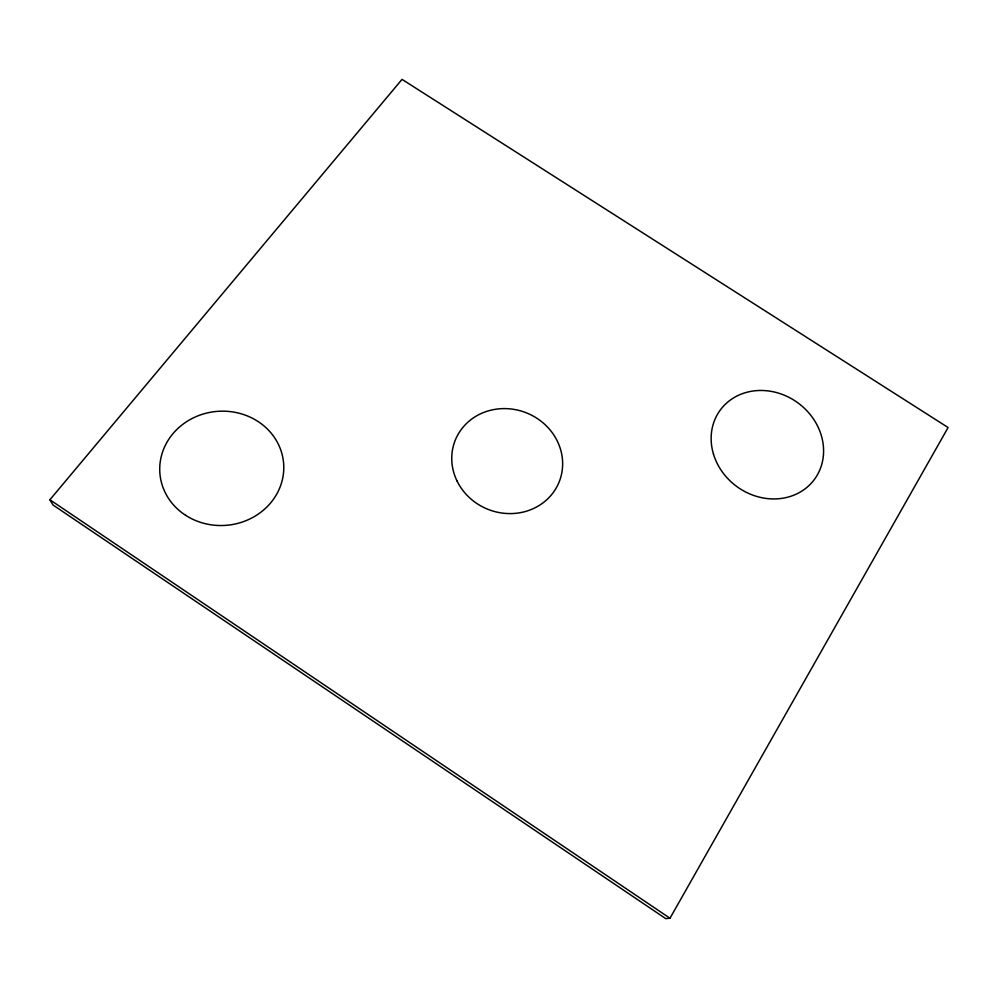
<?xml version="1.0" encoding="UTF-8"?>
<svg xmlns="http://www.w3.org/2000/svg" width="998" height="998" viewBox="0 0 998 998"><rect width="100%" height="100%" fill="white"/><g stroke="black" fill="none" stroke-linecap="round" stroke-linejoin="round"><path stroke-width="1.5" d="M669.982 918.247L948.1 427.531L402.032 79.366L49.9 499.761L52.969 504.976L665.741 918.634L669.982 918.247L49.9 499.761M456.947 480.811A55.975 51.921 21.6 0 0 552.618 493.374A55.975 51.921 21.6 0 0 512.024 409.105A55.975 51.921 21.6 0 0 456.947 480.811M713.483 454.127A58.47 51.809 36.3 0 0 808.23 486.238A58.47 51.809 36.3 0 0 780.386 393.736A58.47 51.809 36.3 0 0 713.483 454.127M185.665 515.33A62.076 57.16 -4.9 0 0 283.494 473.102A62.076 57.16 -4.9 0 0 196.095 416.615A62.076 57.16 -4.9 0 0 185.665 515.33"/></g></svg>
